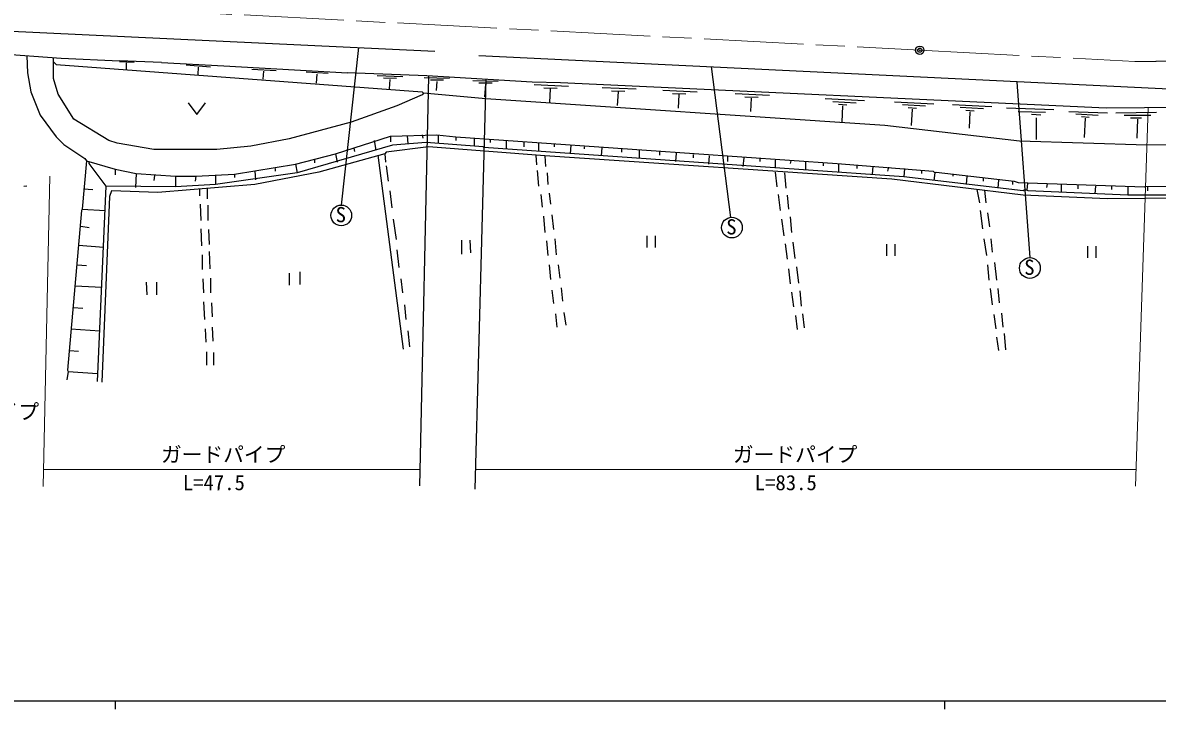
# Model space of a CAD drawing. Units: millimetres, scale not verified. Extents: x 40000 to 680000, y 20000 to 380000.
# Drawn here: x 156858 to 293650, y 204000 to 286738 of the extents above; entities that cross this region are included whole.
import ezdxf
from ezdxf.enums import TextEntityAlignment as Align

# ---------------------------------------------------------------- set-up
doc = ezdxf.new("R2010")
doc.units = ezdxf.units.MM
doc.header["$LTSCALE"] = 1000
doc.header["$PDMODE"] = 32
doc.header["$PDSIZE"] = 500
doc.linetypes.add('CHAIN', pattern=[18.5, 12, -1.5, 3.5, -1.5])
for name, color, linetype, lineweight in [('M-BGD', 7, 'Continuous', 25), ('M-BMK', 2, 'CHAIN', 13), ('M-BMK-SRVR', 3, 'Continuous', 25), ('M-STR-HTXT', 7, 'Continuous', 13), ('M-TTL-BAND', 7, 'Continuous', 25)]:
    doc.layers.add(name, color=color, linetype=linetype, lineweight=lineweight)
doc.styles.add('ＭＳ ゴシック', font='')
doc.styles.get('ＭＳ ゴシック').set_extended_font_data('MS Gothic')

msp = doc.modelspace()

# ---------------------------------------------------------------- linework, layer by layer
at = {"layer": 'M-BGD'}
for p, q in [((141504, 286357), (206528, 283309)), ((142605, 283817), (161486, 282462)), ((197363, 283739), (195268, 264767)), ((157339, 282760), (157422, 280684)), ((160554, 280007), (160554, 282529)), ((160554, 282039), (160893, 281700)), ((161486, 282462), (168513, 282124)), ((173593, 281954), (168513, 282124)), ((170302, 281939), (168513, 282039)), ((169344, 281903), (169344, 281141)), ((173593, 281954), (181128, 281531)), ((211862, 282801), (297376, 278652)), ((157422, 280684), (157845, 278398)), ((160893, 281700), (205004, 278398)), ((179520, 281362), (176556, 281616)), ((177996, 281362), (177966, 280477)), ((181128, 281531), (196030, 280684)), ((184479, 281122), (187404, 280974)), ((185875, 280896), (185813, 279944)), ((193669, 280606), (191034, 280769)), ((192314, 280536), (192229, 279436)), ((205597, 280346), (196030, 280684)), ((239861, 281443), (242197, 263284)), ((161147, 278144), (160554, 280007)), ((199600, 280368), (202678, 280262)), ((200349, 280087), (201917, 280063)), ((201126, 279894), (201046, 278781)), ((205766, 280261), (204704, 230948)), ((205257, 280143), (208334, 280037)), ((218297, 279584), (205597, 280346)), ((206006, 279862), (207574, 279839)), ((206782, 279669), (206702, 278556)), ((211123, 279791), (214201, 279685)), ((212681, 279921), (211376, 230545)), ((211872, 279510), (213440, 279487)), ((212649, 279317), (212526, 277810)), ((221684, 279499), (218297, 279584)), ((218536, 279286), (222661, 279110)), ((287470, 276451), (221684, 279499)), ((276717, 279584), (278288, 258428)), ((157845, 278398), (158946, 275604)), ((163010, 275096), (161147, 278144)), ((205004, 278060), (201956, 276705)), ((205004, 278398), (205174, 278229)), ((205174, 278229), (205004, 278060)), ((212709, 277552), (205174, 278229)), ((219685, 278883), (221282, 278847)), ((220462, 278761), (220369, 277130)), ((226708, 278932), (230833, 278757)), ((227857, 278530), (229454, 278493)), ((228635, 278407), (228541, 276777)), ((234054, 278592), (238179, 278416)), ((235203, 278189), (236800, 278153)), ((235981, 278067), (235887, 276437)), ((242772, 278188), (246898, 278012)), ((243922, 277785), (245519, 277749)), ((176809, 277080), (177859, 275680)), ((177859, 275680), (178909, 277080)), ((201956, 276705), (196453, 274758)), ((260800, 274334), (212709, 277552)), ((244699, 277663), (244606, 276033)), ((253609, 277601), (258350, 277347)), ((254540, 277262), (257334, 277093)), ((255218, 276924), (256236, 276841)), ((255657, 274755), (255742, 276702)), ((261985, 277213), (266726, 276959)), ((262916, 276874), (265710, 276705)), ((263594, 276536), (264612, 276453)), ((268951, 276890), (273692, 276636)), ((269882, 276552), (272676, 276382)), ((275458, 276493), (281192, 276280)), ((298646, 276536), (287470, 276451)), ((158946, 275604), (160893, 272980)), ((167243, 272556), (163010, 275096)), ((264033, 274367), (264118, 276314)), ((270559, 276213), (271577, 276131)), ((270999, 274044), (271083, 275991)), ((276886, 276028), (280188, 275943)), ((279596, 275604), (278495, 275689)), ((279063, 275281), (279051, 272660)), ((282982, 276028), (287639, 275858)), ((283829, 275774), (286538, 275604)), ((284506, 275435), (285440, 275357)), ((284935, 275228), (284845, 272895)), ((288655, 275858), (293566, 275943)), ((289671, 275604), (292888, 275604)), ((290433, 275266), (291743, 275266)), ((291280, 275096), (291195, 272810)), ((196453, 274758), (189002, 272726)), ((277056, 272472), (260800, 274334)), ((160893, 272980), (161824, 272048)), ((168259, 272218), (167243, 272556)), ((172662, 271456), (168259, 272218)), ((189002, 272726), (184346, 271879)), ((194590, 270948), (201194, 273064)), ((199247, 272556), (199416, 271371)), ((201194, 273064), (206782, 273234)), ((201194, 273064), (201194, 272387)), ((205512, 272302), (201448, 271964)), ((203226, 273149), (203311, 272133)), ((205004, 273234), (205089, 272810)), ((212370, 271794), (205512, 272302)), ((206782, 273234), (209068, 272980)), ((206952, 273149), (206952, 272218)), ((209068, 272980), (209068, 272556)), ((209068, 272980), (255042, 269762)), ((211270, 272810), (211270, 271879)), ((213217, 272641), (213217, 272302)), ((215164, 272556), (215164, 271540)), ((217281, 272387), (217281, 271794)), ((219059, 272218), (219059, 271286)), ((292380, 271964), (277056, 272472)), ((161824, 272048), (164364, 270355)), ((180282, 271456), (172662, 271456)), ((184346, 271879), (180282, 271456)), ((189764, 269678), (194590, 270948)), ((201448, 271964), (189934, 268662)), ((200517, 270948), (192558, 268746)), ((194590, 270948), (194760, 269932)), ((196792, 271625), (196876, 271202)), ((200686, 271117), (200517, 270948)), ((200517, 270948), (200602, 269932)), ((205766, 271794), (200686, 271117)), ((219821, 270694), (205766, 271794)), ((212455, 271710), (212370, 271794)), ((263086, 268154), (212455, 271710)), ((220922, 272133), (220922, 271794)), ((222954, 271964), (222869, 270948)), ((224562, 271794), (224562, 271540)), ((226679, 271710), (226594, 270694)), ((229050, 271540), (229050, 271117)), ((231166, 271371), (231166, 270355)), ((233622, 271202), (233622, 270778)), ((235654, 271032), (235569, 270016)), ((237686, 270863), (237686, 270440)), ((298900, 272048), (292380, 271964)), ((164534, 270101), (164026, 264259)), ((164364, 270355), (164534, 270101)), ((164534, 270101), (168005, 269085)), ((164872, 269762), (164872, 270016)), ((166904, 267053), (164872, 269762)), ((182398, 268492), (189764, 269678)), ((189764, 269678), (189934, 268662)), ((192050, 270270), (192050, 269847)), ((199670, 270778), (202718, 247410)), ((200686, 269508), (200940, 267646)), ((218720, 270778), (218805, 269593)), ((219821, 270694), (219906, 269424)), ((261646, 267900), (219821, 270694)), ((239633, 270694), (239548, 269678)), ((241834, 270609), (241834, 270016)), ((243782, 270440), (243697, 269424)), ((245729, 270355), (245729, 270016)), ((247592, 270186), (247592, 269254)), ((249454, 270101), (249370, 269762)), ((251232, 270016), (251232, 269000)), ((253349, 269847), (253349, 269508)), ((255042, 269762), (266642, 268831)), ((255212, 269678), (255212, 268746)), ((257413, 269593), (257413, 269170)), ((168005, 269085), (170545, 268577)), ((168005, 269085), (168005, 268408)), ((170545, 268577), (170460, 266884)), ((170545, 268577), (175286, 268238)), ((172746, 268323), (172662, 267730)), ((175286, 268238), (177742, 268238)), ((175286, 268238), (175286, 266968)), ((177742, 268238), (177657, 267646)), ((177742, 268238), (182398, 268492)), ((189934, 268662), (180112, 267222)), ((180112, 268323), (180112, 267222)), ((182398, 268492), (182398, 268069)), ((184854, 268831), (184938, 267815)), ((192558, 268746), (184854, 267222)), ((187309, 269170), (187309, 268831)), ((218890, 268916), (219059, 267053)), ((220075, 268662), (220160, 267222)), ((247592, 268746), (247761, 266968)), ((248692, 268662), (248862, 266799)), ((259360, 269424), (259276, 268492)), ((261223, 269339), (261138, 268831)), ((263170, 269170), (263086, 268154)), ((277479, 266460), (263086, 268154)), ((265202, 268916), (265202, 268577)), ((266642, 268831), (266811, 268662)), ((266811, 268662), (266726, 267730)), ((266811, 268662), (266980, 268746)), ((266980, 268746), (276378, 267646)), ((269012, 268492), (269012, 268238)), ((270706, 268238), (270621, 267222)), ((157008, 267054), (157339, 267071)), ((165888, 243516), (166904, 267053)), ((175286, 266968), (166904, 267053)), ((184854, 267222), (173170, 266291)), ((180112, 267222), (175286, 266968)), ((277479, 265952), (261646, 267900)), ((272653, 268069), (272653, 267646)), ((274516, 267815), (274431, 266799)), ((276209, 267561), (276209, 267222)), ((276378, 267646), (276886, 267476)), ((276886, 267476), (292126, 266968)), ((277987, 267392), (277902, 266545)), ((280358, 267307), (280273, 266884)), ((282051, 267222), (282051, 266291)), ((284083, 267138), (284083, 266714)), ((286200, 267053), (286115, 266122)), ((288147, 267053), (288147, 266630)), ((290094, 266968), (290094, 265952)), ((292126, 266968), (292211, 267053)), ((292211, 267053), (299916, 266968)), ((292465, 266968), (292465, 266460)), ((164195, 266714), (165296, 266630)), ((167328, 265783), (166396, 243431)), ((167582, 266460), (167328, 265783)), ((173170, 266291), (167582, 266460)), ((178165, 266630), (178165, 265868)), ((179096, 266714), (179096, 265529)), ((201110, 266460), (201364, 264428)), ((219313, 266037), (219482, 264513)), ((220329, 266206), (220498, 264852)), ((247930, 266037), (248184, 264090)), ((249031, 265952), (249200, 264259)), ((271891, 266630), (272230, 265021)), ((272822, 266545), (272992, 265021)), ((277564, 266545), (277479, 266460)), ((287639, 265529), (277479, 265952)), ((277902, 266545), (277564, 266545)), ((278072, 266460), (277902, 266545)), ((290094, 265952), (278072, 266460)), ((298222, 265614), (287639, 265529)), ((298222, 265952), (290094, 265952)), ((163941, 264090), (162248, 244870)), ((164026, 264259), (163941, 264090)), ((164026, 264259), (166820, 264090)), ((178250, 264852), (178334, 262904)), ((179181, 264767), (179181, 262904)), ((272314, 264090), (272568, 261888)), ((201533, 263074), (201872, 260618)), ((219652, 263412), (219821, 261465)), ((220668, 263582), (220837, 261804)), ((248354, 263074), (248608, 261042)), ((249370, 263328), (249539, 261465)), ((273161, 263836), (273415, 262142)), ((163856, 262227), (164872, 262058)), ((178334, 261888), (178419, 259856)), ((179266, 261804), (179350, 260026)), ((163602, 259941), (166650, 259687)), ((209746, 260534), (209746, 258840)), ((210762, 260534), (210846, 259010)), ((219990, 260449), (220160, 258671)), ((221006, 260703), (221176, 258756)), ((232090, 261055), (232090, 259655)), ((233140, 259655), (233140, 261055)), ((248777, 260110), (249031, 258248)), ((249708, 260280), (249962, 258332)), ((261013, 260051), (261013, 258651)), ((262063, 258651), (262063, 260051)), ((272738, 260703), (273076, 258671)), ((273584, 260703), (273754, 259094)), ((178504, 258756), (178504, 256978)), ((179350, 259179), (179435, 257062)), ((201956, 259348), (202210, 257232)), ((285241, 259802), (285241, 258402)), ((286291, 258402), (286291, 259802)), ((163433, 257570), (164534, 257486)), ((220329, 257570), (220498, 255792)), ((221430, 257570), (221599, 255962)), ((250132, 257316), (250386, 255369)), ((273161, 257570), (273330, 255708)), ((274008, 257824), (274262, 255708)), ((178588, 255877), (178673, 254184)), ((179520, 255962), (179520, 254184)), ((189002, 256554), (189002, 255115)), ((190272, 256724), (190272, 255200)), ((202464, 255877), (202634, 254184)), ((249200, 257062), (249370, 255284)), ((163179, 255030), (166396, 254861)), ((171730, 255454), (171815, 253930)), ((173000, 255454), (173000, 253930)), ((220668, 254522), (220837, 252914)), ((221768, 254776), (221938, 253168)), ((250555, 254438), (250724, 252575)), ((273500, 254692), (273754, 252744)), ((274431, 254692), (274600, 252998)), ((178673, 253083), (178758, 250966)), ((249539, 254268), (249793, 252490)), ((162925, 252406), (164110, 252321)), ((179604, 252998), (179689, 251305)), ((202888, 252744), (203057, 250966)), ((222107, 251813), (222361, 250289)), ((274854, 251728), (275024, 250035)), ((221091, 251644), (221260, 250035)), ((250047, 251474), (250216, 249781)), ((250894, 251644), (251063, 249950)), ((273923, 251559), (274177, 249866)), ((162671, 249866), (166142, 249612)), ((178842, 249866), (178927, 248257)), ((179689, 250035), (179774, 248342)), ((203311, 249612), (203480, 247664)), ((275193, 249273), (275362, 247326)), ((274262, 248850), (274516, 247241)), ((162502, 247241), (163602, 247156)), ((179012, 247072), (179012, 245463)), ((179858, 246987), (179858, 245463)), ((162248, 244870), (162332, 244701)), ((162332, 244701), (162163, 243685)), ((162332, 244701), (165888, 244447))]:
    msp.add_line(p, q, dxfattribs=at)
for centre in [(195268, 263517), (242361, 262045), (278288, 257178)]:
    msp.add_circle(centre, 1250, dxfattribs=at)
at = {"layer": 'M-BMK'}
for p, q in [((165104, 288629), (265017, 283423)), ((265017, 283423), (290933, 282072))]:
    msp.add_line(p, q, dxfattribs=at)
msp.add_arc((291439, 458625), 176554, 269.83577, 294.41406, dxfattribs=at)
at = {"layer": 'M-BMK-SRVR'}
msp.add_circle((265017, 283423), 500, dxfattribs=at)
msp.add_point((265017, 283423), dxfattribs=at)
at = {"layer": 'M-STR-HTXT'}
for p, q in [((292550, 276451), (291026, 230900)), ((160131, 268238), (159309, 230862)), ((159353, 232883), (204746, 232883)), ((211438, 232883), (291092, 232883))]:
    msp.add_line(p, q, dxfattribs=at)
at = {"layer": 'M-TTL-BAND'}
for p, q in [((40000, 205000), (579000, 205000)), ((168000, 205000), (168000, 204000)), ((268000, 205000), (268000, 204000))]:
    msp.add_line(p, q, dxfattribs=at)

# ---------------------------------------------------------------- texts
at = {"layer": 'M-BGD', "style": 'ＭＳ ゴシック'}
for p in [(194589, 262143), (241682, 260671), (277609, 255804)]:
    msp.add_text('S', height=1833, dxfattribs=at).set_placement(p, align=Align.BOTTOM_LEFT)
at = {"layer": 'M-STR-HTXT', "style": 'ＭＳ ゴシック'}
for s, p in [('ガードパイプ', (143830, 238395)), ('ガードパイプ', (173527, 233239)), ('ガードパイプ', (242479, 233239)), ('L=47.5', (176165, 229850)), ('L=83.5', (245117, 229850))]:
    msp.add_text(s, height=1833, dxfattribs=at).set_placement(p, align=Align.BOTTOM_LEFT)

doc.saveas('drawing.dxf')
